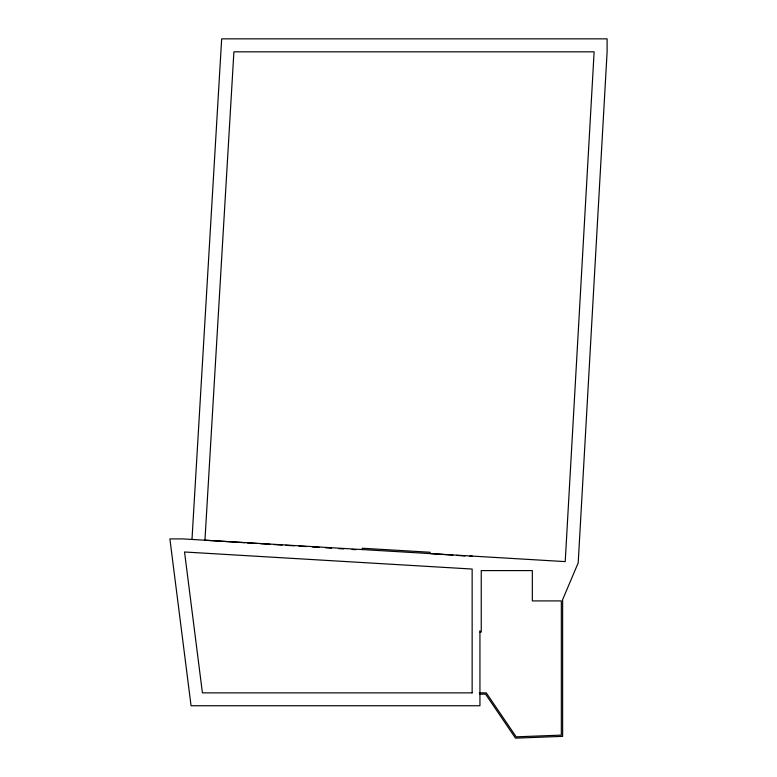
<?xml version="1.0" encoding="UTF-8"?>
<svg xmlns="http://www.w3.org/2000/svg" width="777" height="777" viewBox="0 0 777 777"><rect width="100%" height="100%" fill="white"/><g stroke="black" fill="none" stroke-linecap="round" stroke-linejoin="round"><path stroke-width="1.17" d="M191.987 539.442L221.668 38.85L607.109 38.85L607.109 51.836L578.205 562.869L562.635 599.611L562.635 736.373L515.501 738.15L485.576 694.162L479.943 694.162M479.943 632.08L481.245 632.08L481.245 570.6L532.332 570.6L532.332 600.912L561.334 600.912L561.334 735.12L516.171 736.829L486.266 692.87L479.273 692.87M244.745 542.715L204.953 540.209L233.906 51.836L594.123 51.836L565.219 561.606L182.877 538.908L169.891 538.908L191.064 705.749L479.943 705.749L479.943 630.778M247.164 542.87L256.808 543.473M260.431 543.706L270.075 544.308M273.698 544.531L282.138 545.066M285.751 545.299L294.201 545.823M299.019 546.124L306.255 546.581M312.286 546.959L319.522 547.416M325.553 547.795L331.585 548.173M338.821 548.63L343.648 548.931M352.088 549.465L355.711 549.698M452.942 555.137L430.137 553.564L430.137 552.262L362.267 548.241L362.267 549.543M456.546 555.38L464.947 555.963M469.745 556.293L472.144 556.06M472.144 692.87L202.418 692.87L184.537 551.991L472.144 569.046L472.144 692.87"/></g></svg>
